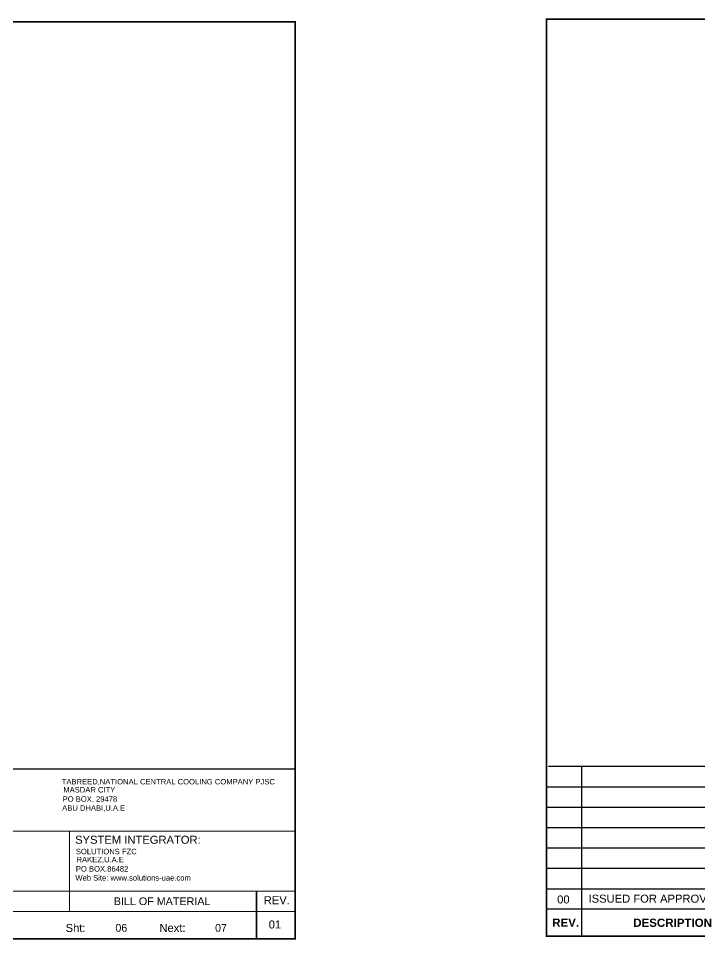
# Model space of a CAD drawing. Header units: inches. Extents: x 100535554 to 201081702, y 63708552 to 127420865.
# Drawn here: x 100543600 to 100544216, y 63709917 to 63710752 of the extents above; entities that cross this region are included whole.
import ezdxf
from ezdxf.enums import TextEntityAlignment as Align

# ---------------------------------------------------------------- set-up
doc = ezdxf.new("R2010")
doc.units = ezdxf.units.IN
doc.header["$MEASUREMENT"] = 0
doc.layers.add('BORDER', color=7, linetype='Continuous')
doc.styles.add('A', font='arial.ttf')
doc.styles.add('ABB', font='arialbd.ttf')

# ---------------------------------------------------------------- blocks, each defined once
blk = doc.blocks.new('Title Frame_Al Bayt')
at = {"layer": 'BORDER'}
for p, q in [((897.4, -274.89), (1264.82, -274.89)), ((897.4, -293.34), (1264.82, -293.34)), ((897.4, -311.8), (1264.82, -311.8)), ((897.4, -330.26), (1264.82, -330.26)), ((897.4, -348.71), (1264.82, -348.71)), ((897.4, -367.17), (1264.82, -367.17))]:
    blk.add_line(p, q, dxfattribs=at)
at = {"layer": 'BORDER', "const_width": 1.54}
blk.add_lwpolyline([(897.37, 420.3), (897.37, -410.23), (2066.28, -410.23), (2066.28, 420.3)], close=True, dxfattribs=at)
at = {"layer": 'BORDER'}
for points, const_width in [([(899.02, -256.43), (2066.28, -256.43)], 1.08), ([(929.41, -410.23), (929.41, -256.43)], 1.08), ([(1093.67, -410.23), (1093.67, -256.43)], 1.08), ([(1093.67, -391.78), (1093.67, -256.43)], 1.08), ([(1155.64, -410.23), (1155.64, -256.43)], 1.08), ([(1195.78, -410.23), (1195.78, -256.43)], 1.08), ([(1195.78, -391.78), (1195.78, -256.43)], 1.08), ([(1229.62, -410.23), (1229.62, -256.43)], 1.08), ([(1229.62, -391.78), (1229.62, -256.43)], 1.08), ([(1264.82, -256.43), (1264.82, -410.23)], 1.08), ([(1655.59, -410.23), (1655.59, -256.43)], 1.08), ([(1655.59, -312.94), (2066.28, -312.94)], 0.923), ([(1862.06, -385.63), (1862.06, -312.94)], 0.923), ([(1655.59, -353.66), (1265.22, -353.66)], 1.08), ([(2066.28, -367.17), (1655.59, -367.17)], 1.08), ([(2031.17, -410.23), (2031.17, -367.17)], 1.54), ([(897.4, -385.63), (1264.82, -385.63)], 1.08), ([(2066.28, -385.63), (1655.59, -385.63)], 1.08)]:
    blk.add_lwpolyline(points, dxfattribs=dict(at, const_width=const_width))
for s, height, style, p in [('PROJECT:', 10.066, 'ABB', (1269.69, -272.41)), ('END USER:', 7.25, 'A', (1660.57, -267.14)), ('TABREED,NATIONAL CENTRAL COOLING COMPANY PJSC', 4.93, 'A', (1854.97, -270.47)), ('MASDAR CITY', 4.93, 'A', (1856.36, -277.76)), ('PO BOX. 29478', 4.93, 'A', (1855.74, -286.15)), ('SAADIYAT ISLAND & WATER FEATURES FOUNTAIN AND', 10.15, 'A', (1269.55, -296.59)), ('ABU DHABI,U.A.E', 4.93, 'A', (1855.31, -294.3)), (' CITY BRIDGE ETS, SECTOR: SDN8, PLOT NO:P 16', 10.15, 'A', (1279.53, -314.05)), ('CONTRACTOR:', 7.25, 'A', (1658.54, -323.01)), ('SYSTEM INTEGRATOR:', 7.25, 'A', (1867.04, -324.2)), ('SOLUTIONS FZC', 4.93, 'A', (1867.73, -333.72)), ('RAKEZ,U.A.E', 4.93, 'A', (1868.35, -341.02)), ('PO BOX.86482', 4.93, 'A', (1867.73, -349.41)), ('TITLE :', 10.066, 'ABB', (1269.8, -368.54)), ('Web Site: www.solutions-uae.com ', 4.93, 'A', (1867.29, -357.55)), ('ORIG. DWG SIZE:  A3', 7.25, 'A', (1660.73, -380.94)), ('REV.', 7.25, 'A', (2037.74, -378.96)), ('DWG NO.', 7.25, 'A', (1661.4, -403.19)), ('SOL2025-XX-SA', 7.25, 'A', (1715.75, -404.08)), ('Sht:', 7.25, 'A', (1858.44, -404.08)), ('Next:', 7.25, 'A', (1943.34, -404.08)), ('01', 7.25, 'A', (2042.25, -400.94))]:
    blk.add_text(s, height=height, dxfattribs=dict(at, style=style)).set_placement(p)
for s, height, style, p in [('00', 7.25, 'A', (912.78, -376.94)), ('REV.', 7.463, 'ABB', (914.81, -397.93))]:
    blk.add_text(s, height=height, dxfattribs=dict(at, style=style)).set_placement(p, align=Align.MIDDLE)
for s, height, style, p in [('ISSUED FOR APPROVAL', 7.25, 'A', (995.21, -379.84)), ('16.04.2025', 7.25, 'A', (1124.83, -379.72)), ('AA', 7.25, 'A', (1174.89, -379.94)), ('SK', 7.25, 'A', (1212.7, -379.94)), ('SKS', 7.25, 'A', (1246.53, -379.94)), ('DESCRIPTION', 7.4634, 'ABB', (1011.61, -401.76)), ('DATE', 7.463, 'ABB', (1123.66, -401.01)), ('DWN', 7.463, 'ABB', (1174.89, -401.01)), ('CHKD', 7.463, 'ABB', (1212.7, -401.01)), ('APPD', 7.463, 'ABB', (1246.53, -401.01))]:
    blk.add_text(s, height=height, dxfattribs=dict(at, style=style)).set_placement(p, align=Align.CENTER)

msp = doc.modelspace()

# ---------------------------------------------------------------- block references
at = {"layer": 'BORDER'}
for p in [(100543180.269, 63710330.436), (100541784.136, 63710328.157)]:
    msp.add_blockref('Title Frame_Al Bayt', p, dxfattribs=at)

# ---------------------------------------------------------------- texts
at = {"style": 'A'}
for s, height, p in [('BILL OF MATERIAL', 6.96131, (100543729.92, 63709951.891)), ('06', 6.9613, (100543693.003, 63709927.765)), ('07', 6.9613, (100543783.201, 63709927.765))]:
    msp.add_text(s, height=height, dxfattribs=at).set_placement(p, align=Align.MIDDLE_CENTER)

doc.saveas('drawing.dxf')
